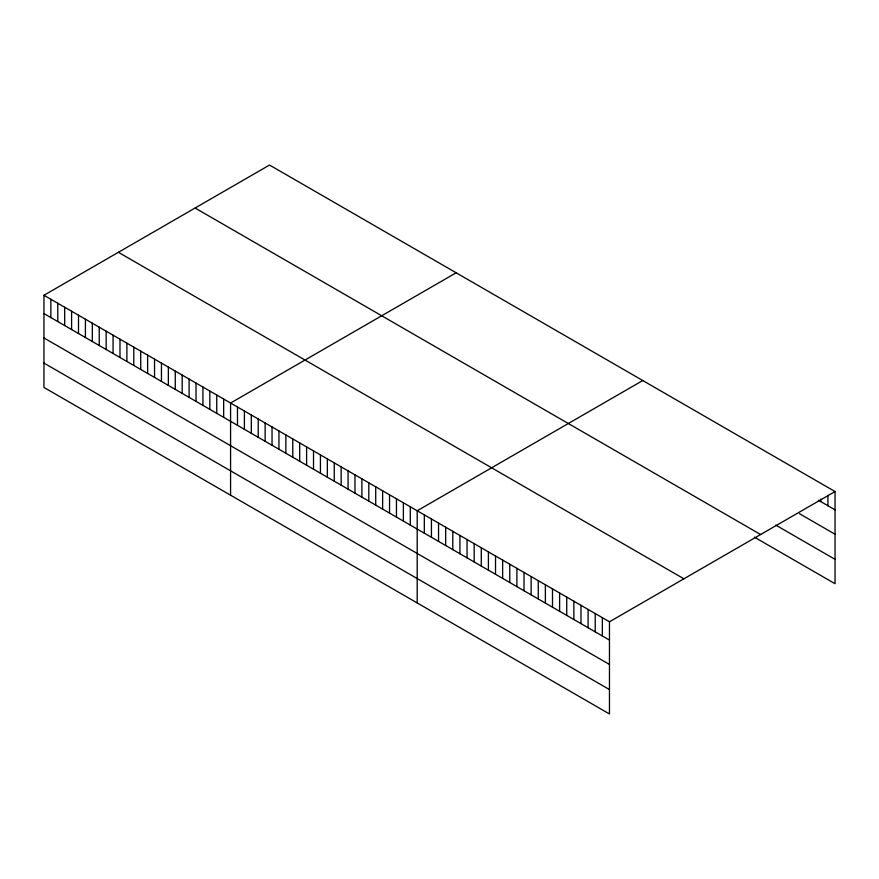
<?xml version="1.0" encoding="UTF-8"?>
<svg xmlns="http://www.w3.org/2000/svg" width="879" height="879" viewBox="0 0 879 879"><rect width="100%" height="100%" fill="white"/><g stroke="black" fill="none" stroke-linecap="round" stroke-linejoin="round"><path stroke-width="1.32" d="M43.95 295.278L609.466 621.783L609.466 713.957L43.95 387.452L43.95 295.278L269.534 165.043L835.05 491.548L835.05 583.722L754.347 537.124M456.157 272.787L230.573 403.032L230.573 495.196M642.769 380.53L417.195 510.776L417.195 602.95M609.466 621.783L835.05 491.548M818.437 500.25L835.05 509.842M799.44 513.666L835.05 534.223M775.707 525.071L835.05 559.341M195.094 208.026L760.61 534.52M118.39 252.306L683.906 578.8M43.95 313.583L609.466 640.077M43.95 337.954L609.466 664.458M43.95 363.071L609.466 689.575M827.93 495.273L827.93 505.733M820.81 499.008L820.81 501.612M602.346 617.673L602.346 635.967M595.226 613.564L595.226 631.858M588.106 609.444L588.106 627.749M580.986 605.334L580.986 623.629M573.866 601.225L573.866 619.519M566.735 597.116L566.735 615.41M559.615 593.006L559.615 611.301M552.495 588.886L552.495 607.191M545.376 584.777L545.376 603.071M538.256 580.667L538.256 598.962M531.136 576.558L531.136 594.852M524.016 572.449L524.016 590.743M516.896 568.328L516.896 586.634M509.765 564.219L509.765 582.513M502.645 560.11L502.645 578.404M495.525 556L495.525 574.295M488.405 551.891L488.405 570.185M481.285 547.771L481.285 566.076M474.166 543.661L474.166 561.956M467.046 539.552L467.046 557.846M459.926 535.443L459.926 553.737M452.795 531.334L452.795 549.628M445.675 527.224L445.675 545.518M438.555 523.104L438.555 541.398M431.435 518.995L431.435 537.289M424.315 514.885L424.315 533.179M410.284 506.787L410.284 525.082M403.373 502.788L403.373 521.082M396.462 498.8L396.462 517.094M389.54 494.811L389.54 513.105M382.629 490.823L382.629 509.117M375.718 486.834L375.718 505.128M368.806 482.835L368.806 501.14M361.895 478.846L361.895 497.14M354.984 474.858L354.984 493.152M348.073 470.869L348.073 489.163M341.162 466.881L341.162 485.175M334.251 462.881L334.251 481.187M327.34 458.893L327.34 477.187M320.428 454.904L320.428 473.199M313.517 450.916L313.517 469.21M306.606 446.928L306.606 465.222M299.695 442.928L299.695 461.233M292.773 438.94L292.773 457.234M285.862 434.951L285.862 453.245M278.951 430.963L278.951 449.257M272.04 426.974L272.04 445.268M265.128 422.986L265.128 441.28M258.217 418.986L258.217 437.292M251.306 414.998L251.306 433.292M244.395 411.009L244.395 429.304M237.484 407.021L237.484 425.315M223.662 399.033L223.662 417.338M216.75 395.045L216.75 413.339M209.839 391.056L209.839 409.35M202.928 387.068L202.928 405.362M196.017 383.079L196.017 401.373M189.095 379.08L189.095 397.385M182.184 375.091L182.184 393.385M175.273 371.103L175.273 389.397M168.361 367.114L168.361 385.409M161.45 363.126L161.45 381.42M154.539 359.137L154.539 377.432M147.628 355.138L147.628 373.432M140.717 351.15L140.717 369.444M133.806 347.161L133.806 365.455M126.895 343.173L126.895 361.467M119.983 339.184L119.983 357.478M113.072 335.185L113.072 353.49M106.161 331.196L106.161 349.49M99.25 327.208L99.25 345.502M92.328 323.219L92.328 341.513M85.417 319.231L85.417 337.525M78.506 315.231L78.506 333.537M71.595 311.243L71.595 329.537M64.683 307.254L64.683 325.549M57.772 303.266L57.772 321.56M50.861 299.278L50.861 317.572"/></g></svg>
